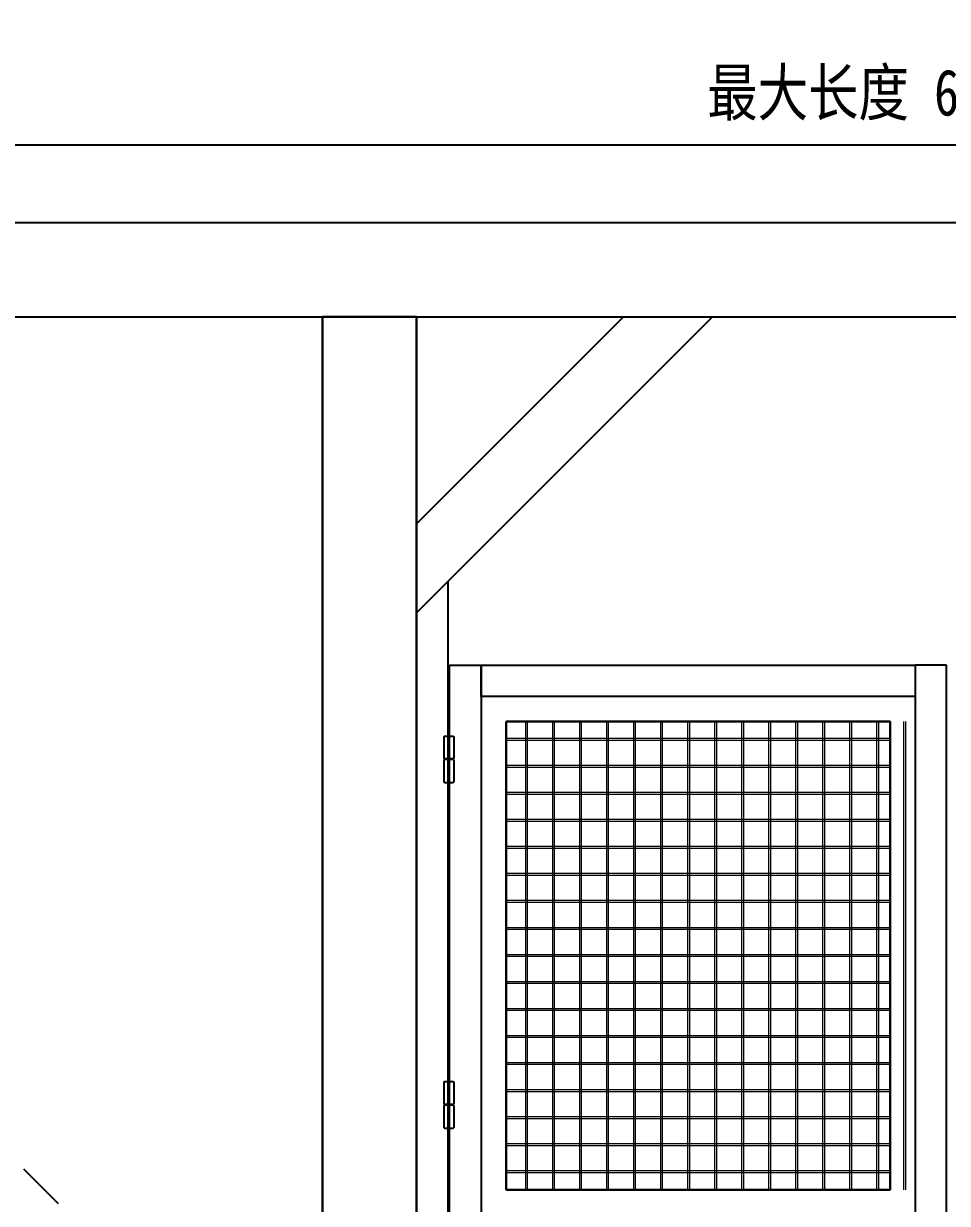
# Model space of a CAD drawing. Header units: millimetres. Extents: x 0 to 87554, y -20854 to 20404.
# Drawn here: x 8735 to 10205, y 14821 to 16699 of the extents above; entities that cross this region are included whole.
import ezdxf

# ---------------------------------------------------------------- set-up
doc = ezdxf.new("R2010")
doc.units = ezdxf.units.MM
doc.layers.get('0').update_dxf_attribs({"lineweight": 15})
doc.layers.get('Defpoints').update_dxf_attribs({"lineweight": 15})
doc.layers.add('02___PRT_ALL_AXES', color=7, linetype='Continuous')
doc.layers.add('4215-16529_1_0', color=7, linetype='Continuous')
doc.layers.add('AM_0', color=7, linetype='Continuous', lineweight=30)
doc.layers.add('THICK', color=7, linetype='Continuous', lineweight=0)
doc.styles.add('仿宋', font='', dxfattribs={"width": 0.8})
doc.styles.get('仿宋').set_extended_font_data('仿宋_gb2312')
doc.dimstyles.new('12倍', dxfattribs={"dimscale": 21, "dimtxt": 3.5, "dimasz": 2.5, "dimexe": 1.5, "dimexo": 0, "dimgap": 1, "dimtad": 1, "dimtoh": 1, "dimdsep": 46, "dimtxsty": '仿宋', "dimcen": 2.5, "dimdle": 5, "dimclrd": 4, "dimclre": 4, "dimclrt": 3, "dimadec": 0, "dimazin": 0, "dimtfac": 1, "dimtmove": 0, "dimatfit": 3, "dimfxl": 1, "dimtolj": 1, "dimarcsym": 0})

# ---------------------------------------------------------------- blocks, each defined once
blk = doc.blocks.new('*D97')
at = {"layer": 'Defpoints', "color": 0, "lineweight": -3, "transparency": 16777216}
for p in [(7009.4, 16505.1), (7009.4, 16329), (13067.4, 16329)]:
    blk.add_point(p, dxfattribs=at)
at = {"layer": 'THICK', "color": 4, "linetype": 'Continuous', "lineweight": -2, "transparency": 16777216}
for p, q in [((7009.4, 16329), (7009.4, 16536.6)), ((13067.4, 16329), (13067.4, 16536.6)), ((13014.9, 16505.1), (7061.9, 16505.1))]:
    blk.add_line(p, q, dxfattribs=at)
at = {"layer": 'THICK', "color": 4, "lineweight": -3, "transparency": 16777216}
for points in [[(7061.9, 16513.9), (7061.9, 16496.4), (7009.4, 16505.1)], [(13014.9, 16513.9), (13014.9, 16496.4), (13067.4, 16505.1)]]:
    blk.add_solid(points, dxfattribs=at)
at = {"layer": 'THICK', "color": 3, "lineweight": -3, "transparency": 16777216, "insert": (10111.4, 16589.1), "char_height": 73.5, "attachment_point": 5, "style": '仿宋'}
blk.add_mtext('\\A1;最大长度 6058{\\H0.7x;\\S+0^ -5;}', dxfattribs=at)
blk = doc.blocks.new('A$C17965E73')
at = {"color": 7, "linetype": 'Continuous'}
for p, q in [((-7, 37.5), (-8, 36.5)), ((-8, 36.5), (8, 36.5)), ((-8, 1), (-8, 36.5)), ((-7, 37.5), (7, 37.5)), ((7, 37.5), (8, 36.5)), ((8, 1), (-8, 1)), ((-8, 1), (-7, 0)), ((-7, 0), (-8, -1)), ((-7, 0), (7, 0)), ((8, 1), (7, 0)), ((7, 0), (8, -1)), ((8, -1), (-8, -1)), ((-8, -36.5), (-8, -1)), ((-8, -36.5), (8, -36.5)), ((-7, -37.5), (-8, -36.5)), ((-7, -37.5), (7, -37.5)), ((7, -37.5), (8, -36.5))]:
    blk.add_line(p, q, dxfattribs=at)
at = {"layer": '02___PRT_ALL_AXES', "color": 7, "linetype": 'Continuous'}
for p, q in [((-8, 36.5), (-8, 1)), ((8, 36.5), (8, 1)), ((-8, -1), (-8, -36.5)), ((8, -1), (8, -36.5))]:
    blk.add_line(p, q, dxfattribs=at)
blk = doc.blocks.new('gy7u88')
at = {"layer": '4215-16529_1_0', "color": 107, "linetype": 'Continuous'}
blk.add_line((-633.1, -944.1), (-688.1, -999.1), dxfattribs=at)

msp = doc.modelspace()

# ---------------------------------------------------------------- linework, layer by layer
at = {"lineweight": -3}
for points in [[(9689.677, 16231.853), (9831.099, 16231.853), (9360.388, 15761.142), (9360.387, 15902.562), (9689.677, 16231.853)], [(9410.387, 15811.142), (9360.387, 15761.142), (9360.387, 13709.853), (9410.387, 13709.853), (9410.387, 15811.142)]]:
    msp.add_lwpolyline(points, dxfattribs=at)
for points in [[(9412.887, 15677.853), (9462.887, 15677.853), (9462.887, 13727.853), (9412.887, 13727.853)], [(9462.887, 15677.853), (10153.887, 15677.853), (10153.887, 15627.853), (9462.887, 15627.853)], [(10203.887, 15677.853), (10153.887, 15677.853), (10153.887, 13727.853), (10203.887, 13727.853)]]:
    msp.add_lwpolyline(points, close=True, dxfattribs=at)
at = {"layer": 'AM_0'}
for points in [[(9210.387, 16231.853), (9360.387, 16231.853), (9360.387, 13709.853), (9210.387, 13709.853)], [(9502.887, 15587.853), (10113.887, 15587.853), (10113.887, 14842.853), (9502.887, 14842.853)]]:
    msp.add_lwpolyline(points, close=True, dxfattribs=at)
at = {"layer": 'THICK', "color": 0}
for p, q in [((9533.387, 15587.853), (9533.387, 14842.853)), ((9536.387, 15587.853), (9536.387, 14842.853)), ((9576.387, 15587.853), (9576.387, 14842.853)), ((9579.387, 15587.853), (9579.387, 14842.853)), ((9619.387, 15587.853), (9619.387, 14842.853)), ((9622.387, 15587.853), (9622.387, 14842.853)), ((9662.387, 15587.853), (9662.387, 14842.853)), ((9665.387, 15587.853), (9665.387, 14842.853)), ((9705.387, 15587.853), (9705.387, 14842.853)), ((9708.387, 15587.853), (9708.387, 14842.853)), ((9748.387, 15587.853), (9748.387, 14842.853)), ((9751.387, 15587.853), (9751.387, 14842.853)), ((9791.387, 15587.853), (9791.387, 14842.853)), ((9794.387, 15587.853), (9794.387, 14842.853)), ((9834.387, 15587.853), (9834.387, 14842.853)), ((9837.387, 15587.853), (9837.387, 14842.853)), ((9877.387, 15587.853), (9877.387, 14842.853)), ((9880.387, 15587.853), (9880.387, 14842.853)), ((9920.387, 15587.853), (9920.387, 14842.853)), ((9923.387, 15587.853), (9923.387, 14842.853)), ((9963.387, 15587.853), (9963.387, 14842.853)), ((9966.387, 15587.853), (9966.387, 14842.853)), ((10006.387, 15587.853), (10006.387, 14842.853)), ((10009.387, 15587.853), (10009.387, 14842.853)), ((10049.387, 15587.853), (10049.387, 14842.853)), ((10052.387, 15587.853), (10052.387, 14842.853)), ((10092.387, 15587.853), (10092.387, 14842.853)), ((10095.387, 15587.853), (10095.387, 14842.853)), ((10135.387, 15587.853), (10135.387, 14842.853)), ((10138.387, 15587.853), (10138.387, 14842.853)), ((10113.887, 15560.853), (9502.886, 15560.853)), ((10113.887, 15557.853), (9502.886, 15557.853)), ((10113.887, 15517.853), (9502.886, 15517.853)), ((10113.887, 15514.853), (9502.886, 15514.853)), ((10113.887, 15474.853), (9502.886, 15474.853)), ((10113.887, 15471.853), (9502.886, 15471.853)), ((10113.887, 15431.853), (9502.886, 15431.853)), ((10113.887, 15428.853), (9502.886, 15428.853)), ((10113.887, 15388.853), (9502.886, 15388.853)), ((10113.887, 15385.853), (9502.886, 15385.853)), ((10113.887, 15345.853), (9502.886, 15345.853)), ((10113.887, 15342.853), (9502.886, 15342.853)), ((10113.887, 15302.853), (9502.886, 15302.853)), ((10113.887, 15299.853), (9502.886, 15299.853)), ((10113.887, 15259.853), (9502.886, 15259.853)), ((10113.887, 15256.853), (9502.886, 15256.853)), ((10113.887, 15216.853), (9502.886, 15216.853)), ((10113.887, 15213.853), (9502.886, 15213.853)), ((10113.887, 15173.853), (9502.886, 15173.853)), ((10113.887, 15170.853), (9502.886, 15170.853)), ((10113.887, 15130.853), (9502.886, 15130.853)), ((10113.887, 15127.853), (9502.886, 15127.853)), ((10113.887, 15087.853), (9502.886, 15087.853)), ((10113.887, 15084.853), (9502.886, 15084.853)), ((10113.887, 15044.853), (9502.886, 15044.853)), ((10113.887, 15041.853), (9502.886, 15041.853)), ((10113.887, 15001.853), (9502.886, 15001.853)), ((10113.887, 14998.853), (9502.886, 14998.853)), ((10113.887, 14958.853), (9502.886, 14958.853)), ((10113.887, 14955.853), (9502.886, 14955.853)), ((10113.887, 14915.853), (9502.886, 14915.853)), ((10113.887, 14912.853), (9502.886, 14912.853)), ((10113.887, 14872.853), (9502.886, 14872.853)), ((10113.887, 14869.853), (9502.886, 14869.853))]:
    msp.add_line(p, q, dxfattribs=at)
at = {"layer": 'THICK', "lineweight": -3}
msp.add_lwpolyline([(12850.387, 16231.853), (12850.387, 16294.853), (12889.387, 16294.853), (12889.387, 16381.853), (7187.387, 16381.853), (7187.387, 16294.853), (7163.387, 16294.853), (7163.387, 16231.853)], close=True, dxfattribs=at)

# ---------------------------------------------------------------- block references
at = {"xscale": -1}
msp.add_blockref('gy7u88', (8101.705, 15820.104), dxfattribs=at)
at = {"lineweight": 13}
for p in [(9411.637, 15527.853), (9411.637, 14977.853)]:
    msp.add_blockref('A$C17965E73', p, dxfattribs=at)

# ---------------------------------------------------------------- dimensions: what is measured, and where the dimension line sits
at = {"layer": 'THICK', "lineweight": -3}
dim = msp.add_linear_dim(base=(7009.387, 16505.149), p1=(13067.387, 16329.029), p2=(7009.387, 16329.029), angle=180, text='最大长度 <>{\\H0.7x;\\S+0^ -5;}', dimstyle='12倍', dxfattribs=at)
dim.commit()
dim.dimension.update_dxf_attribs({"geometry": '*D97', "text_midpoint": (10111.387, 16505.149), "dimtype": 160})

doc.saveas('drawing.dxf')
